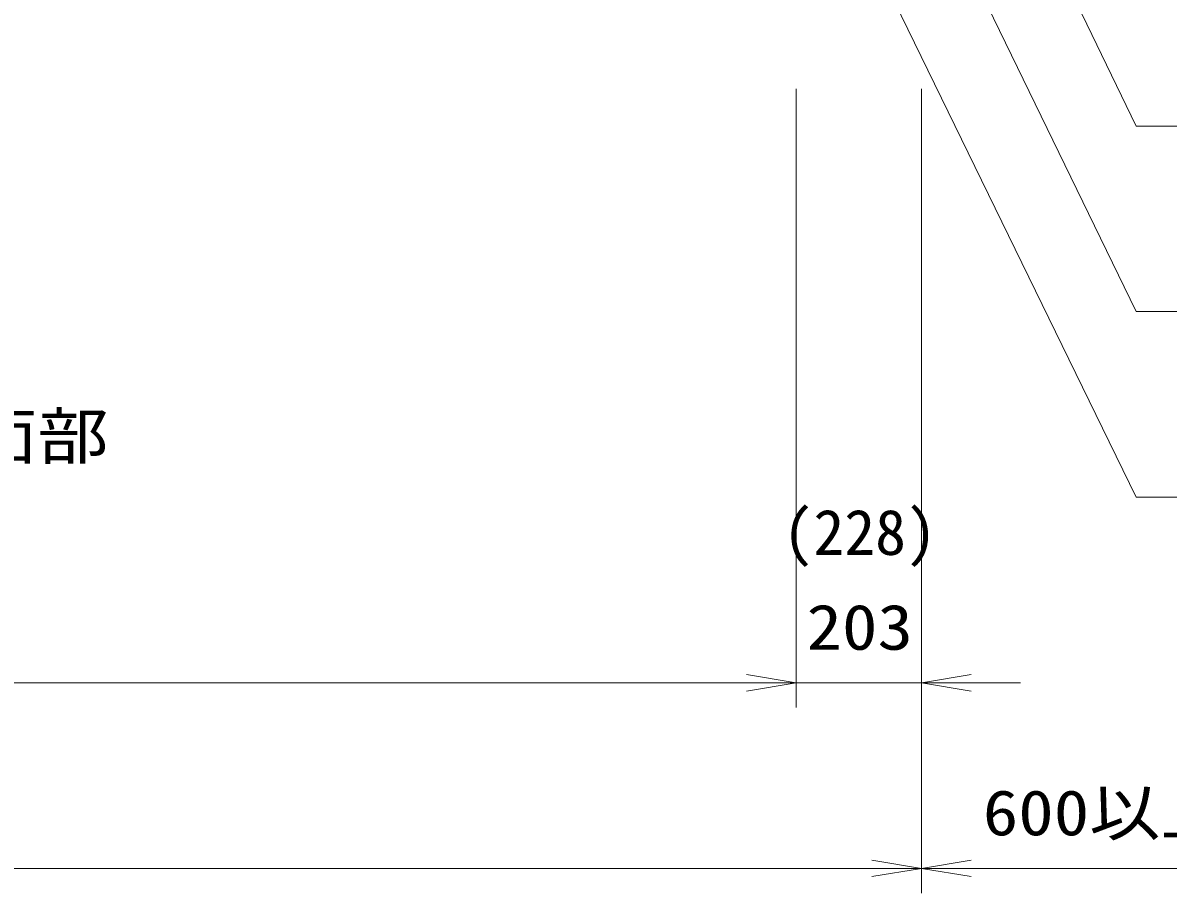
# Model space of a CAD drawing. Units: millimetres at full size; details may follow other scales. Extents: x -112800 to -79200, y 0 to 23760.
# Drawn here: x -89850 to -87998, y 4864 to 6271 of the extents above; entities that cross this region are included whole.
import ezdxf
from ezdxf.enums import TextEntityAlignment as Align

# ---------------------------------------------------------------- set-up
doc = ezdxf.new("R2010")
doc.units = ezdxf.units.MM
doc.header["$LTSCALE"] = 80.0044
doc.layers.add('寸法', color=6, linetype='Continuous', lineweight=13)
doc.styles.add('ＭＳ ゴシック', font='')
doc.styles.get('ＭＳ ゴシック').set_extended_font_data('MS Gothic')

# ---------------------------------------------------------------- blocks, each defined once
blk = doc.blocks.new('open_arrow')
at = {"color": 0, "linetype": 'Continuous', "lineweight": -2}
blk.add_lwpolyline([(7.5, 1.25), (0, 0), (7.5, -1.25)], dxfattribs=at)

msp = doc.modelspace()

# ---------------------------------------------------------------- linework, layer by layer
at = {"layer": '寸法'}
for p, q in [((-88600, 6164), (-88600, 5164)), ((-88600, 6164), (-88600, 5164)), ((-88397, 6164), (-88397, 4864)), ((-88397, 6164), (-88397, 5164)), ((-88397, 6164), (-88397, 4864)), ((-91800, 5204), (-88600, 5204)), ((-88760, 5204), (-88237, 5204)), ((-92003, 4904), (-88397, 4904)), ((-88397, 4904), (-87797, 4904))]:
    msp.add_line(p, q, dxfattribs=at)
for points in [[(-88500, 7034), (-88465.16, 6961.99), (-88050, 6104), (-87356.67, 6104)], [(-88575, 6884), (-88540.02, 6812.05), (-88050, 5804), (-87016.67, 5804)], [(-88650, 6734), (-88614.93, 6662.1), (-88050, 5504), (-87596.67, 5504)]]:
    msp.add_lwpolyline(points, dxfattribs=at)

# ---------------------------------------------------------------- block references
at = {"layer": '寸法', "xscale": 10.7, "yscale": 10.7, "rotation": 180}
for p in [(-88600, 5204), (-88600, 5204), (-88397, 4904)]:
    msp.add_blockref('open_arrow', p, dxfattribs=at)
at = {"layer": '寸法', "xscale": 10.7, "yscale": 10.7}
for p in [(-88397, 5204), (-88397, 4904)]:
    msp.add_blockref('open_arrow', p, dxfattribs=at)

# ---------------------------------------------------------------- texts
at = {"layer": '寸法', "color": 3, "style": 'ＭＳ ゴシック', "width": 1.15}
msp.add_text('( )内数値は端面部', height=73.31, dxfattribs=at).set_placement((-90200, 5544), align=Align.BOTTOM_CENTER)
at = {"layer": '寸法', "color": 3, "style": 'ＭＳ ゴシック'}
msp.add_text('(228)', height=73.31, dxfattribs=at).set_placement((-88497, 5484), align=Align.TOP_CENTER)
at = {"layer": '寸法', "style": 'ＭＳ ゴシック', "width": 1.15}
for s, p in [('203', (-88497, 5294)), ('600以上', (-88097, 4994))]:
    msp.add_text(s, height=73.31, dxfattribs=at).set_placement(p, align=Align.MIDDLE_CENTER)

doc.saveas('drawing.dxf')
